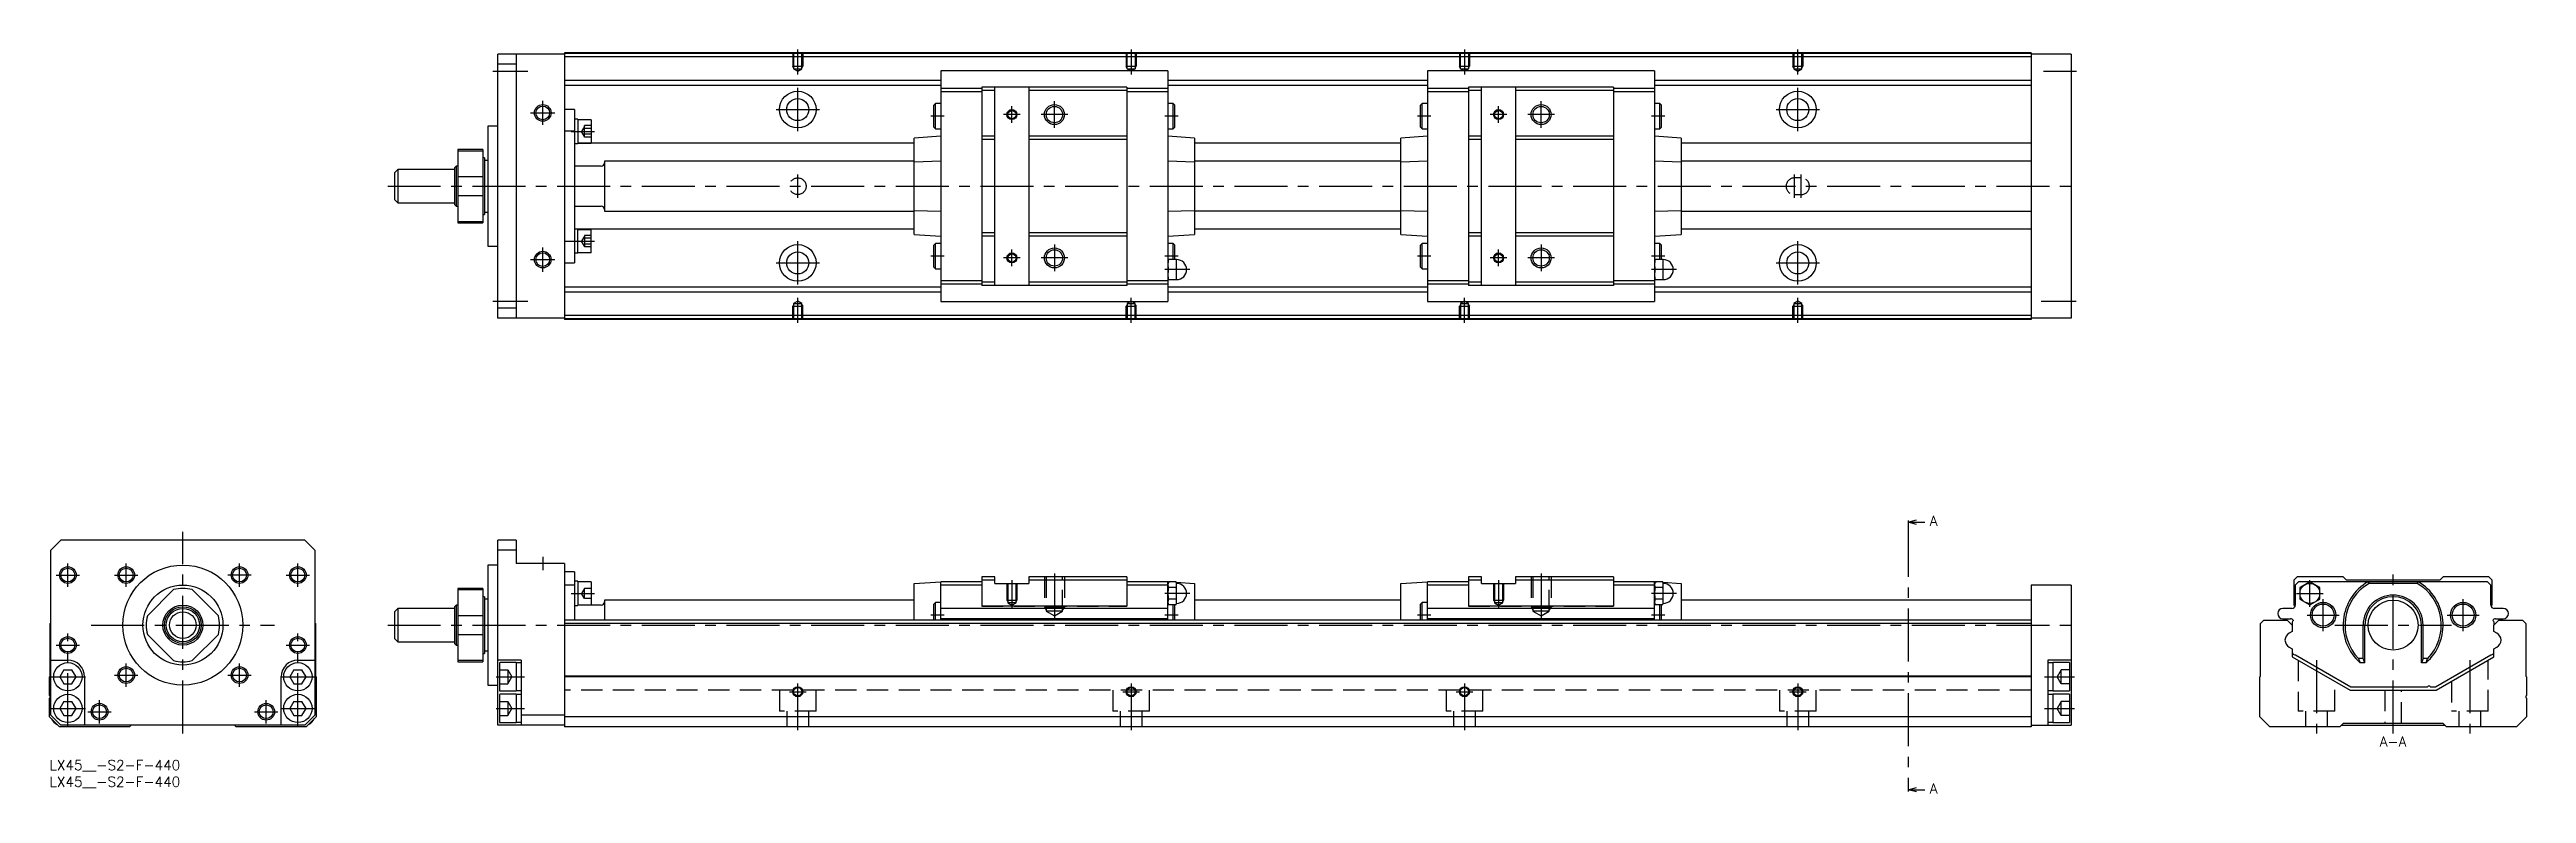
# Model space of a CAD drawing. Extents: x 0 to 743, y -10 to 213.
import ezdxf

# ---------------------------------------------------------------- set-up
doc = ezdxf.new("R2010")
doc.units = 0
doc.header["$LTSCALE"] = 0.5
doc.linetypes.add('CENTER', pattern=[50.8, 31.75, -6.35, 6.35, -6.35])
doc.linetypes.add('DASHED', pattern=[19.05, 12.7, -6.35])
for name, color, linetype in [('MSM_CENTER', 1, 'CENTER'), ('MSM_CONTINUOUS', 7, 'CONTINUOUS'), ('MSM_DASHED', 4, 'DASHED'), ('MSM_NARROW', 5, 'CONTINUOUS'), ('MSM_PART_NUMBER', 7, 'CONTINUOUS')]:
    doc.layers.add(name, color=color, linetype=linetype)
doc.styles.get("Standard").update_dxf_attribs({"font": 'txt.shx', "height": 3, "bigfont": 'bigfont.shx'})

# ---------------------------------------------------------------- blocks, each defined once
blk = doc.blocks.new('*U2')
at = {"layer": 'MSM_PART_NUMBER'}
blk.add_text('LX45__-S2-F-440', height=3, dxfattribs=at).set_placement((0, -3))
blk = doc.blocks.new('*U3')
at = {"layer": 'MSM_PART_NUMBER'}
blk.add_text('LX45__-S2-F-440', height=3, dxfattribs=at).set_placement((0, -8))

msp = doc.modelspace()

# ---------------------------------------------------------------- linework, layer by layer
at = {"layer": 'MSM_CENTER'}
for p, q in [((224.46, 205.61), (224.46, 213.12)), ((324.46, 213.12), (324.46, 205.61)), ((424.46, 213.12), (424.46, 205.61)), ((524.46, 205.61), (524.46, 213.12)), ((132.96, 206.62), (143.46, 206.62)), ((224.46, 188.62), (224.46, 201.62)), ((524.46, 188.62), (524.46, 201.62)), ((598.13, 206.62), (608.08, 206.62)), ((144.33, 194.12), (151.58, 194.12)), ((147.96, 190.5), (147.96, 197.75)), ((217.96, 195.12), (230.95, 195.12)), ((291.21, 193.62), (286.21, 193.62)), ((288.71, 191.12), (288.71, 196.12)), ((305.46, 193.62), (297.46, 193.62)), ((301.46, 189.62), (301.46, 197.62)), ((437.21, 193.62), (432.21, 193.62)), ((434.71, 191.12), (434.71, 196.12)), ((451.46, 193.62), (443.46, 193.62)), ((447.46, 189.62), (447.46, 197.62)), ((517.96, 195.12), (530.96, 195.12)), ((156.46, 188.58), (163.46, 188.58)), ((268.36, 193.12), (264.37, 193.12)), ((338.57, 193.12), (334.55, 193.12)), ((414.36, 193.12), (410.37, 193.12)), ((484.57, 193.12), (480.55, 193.12)), ((101.46, 172.12), (608.46, 172.12)), ((224.46, 168.62), (224.46, 175.62)), ((523.46, 168.62), (523.46, 175.62)), ((525.46, 168.62), (525.46, 175.62)), ((144.33, 150.12), (151.58, 150.12)), ((147.96, 146.5), (147.96, 153.75)), ((156.46, 155.67), (163.46, 155.67)), ((217.96, 149.12), (230.96, 149.12)), ((224.46, 142.62), (224.46, 155.62)), ((268.36, 151.12), (264.37, 151.12)), ((291.21, 150.62), (286.21, 150.62)), ((288.71, 148.12), (288.71, 153.12)), ((305.46, 150.62), (297.46, 150.62)), ((301.46, 154.62), (301.46, 146.62)), ((338.57, 151.12), (334.55, 151.12)), ((414.36, 151.12), (410.37, 151.12)), ((437.21, 150.62), (432.21, 150.62)), ((434.71, 148.12), (434.71, 153.12)), ((451.46, 150.62), (443.46, 150.62)), ((447.46, 154.62), (447.46, 146.62)), ((484.57, 151.12), (480.55, 151.12)), ((517.96, 149.12), (530.96, 149.12)), ((524.46, 142.62), (524.46, 155.62)), ((342.05, 147.12), (334.57, 147.12)), ((488.05, 147.12), (480.57, 147.12)), ((132.96, 137.62), (143.46, 137.62)), ((224.46, 131.12), (224.46, 138.63)), ((324.46, 131.12), (324.46, 138.63)), ((424.46, 131.12), (424.46, 138.63)), ((524.46, 131.12), (524.46, 138.63)), ((597.46, 137.62), (607.96, 137.62)), ((40, 8), (40, 68.5)), ((557.62, 70.87), (557.62, -8.37)), ((147.96, 61), (147.96, 57)), ((2, 55.5), (9, 55.5)), ((5.5, 52), (5.5, 59)), ((19.5, 55.5), (26.5, 55.5)), ((23, 52), (23, 59)), ((60.5, 55.5), (53.5, 55.5)), ((57, 52), (57, 59)), ((71, 55.5), (78, 55.5)), ((74.5, 52), (74.5, 59)), ((288.71, 54), (288.71, 45.5)), ((301.46, 56), (301.46, 42.3)), ((434.71, 54), (434.71, 45.5)), ((447.46, 56), (447.46, 42.3)), ((678.06, 46), (678.06, 54)), ((703.06, 8), (703.06, 56)), ((156.46, 50), (163.46, 50)), ((342.05, 50), (334.57, 50)), ((488.05, 50), (480.57, 50)), ((674.06, 50), (682.06, 50)), ((682.06, 38.7), (682.06, 48.3)), ((724.06, 38.7), (724.06, 48.3)), ((5.5, 10.25), (5.5, 38)), ((12.5, 40.5), (67.5, 40.5)), ((74.5, 10.25), (74.5, 38)), ((101.46, 40.5), (608.46, 40.5)), ((268.36, 43.5), (264.37, 43.5)), ((338.6, 43.5), (334.57, 43.5)), ((414.36, 43.5), (410.37, 43.5)), ((484.6, 43.5), (480.57, 43.5)), ((677.26, 43.5), (686.86, 43.5)), ((685.56, 40.5), (720.56, 40.5)), ((719.26, 43.5), (728.86, 43.5)), ((2, 34.5), (9, 34.5)), ((71, 34.5), (78, 34.5)), ((680.06, 29.97), (680.06, 8)), ((726.06, 29.97), (726.06, 8)), ((0.25, 25), (10.75, 25)), ((19.5, 25.5), (26.5, 25.5)), ((23, 22), (23, 29)), ((53.5, 25.5), (60.5, 25.5)), ((57, 22), (57, 29)), ((69.25, 25), (79.75, 25)), ((133.96, 25), (142.46, 25)), ((224.46, 9), (224.46, 23)), ((324.46, 23), (324.46, 9)), ((424.46, 23), (424.46, 9)), ((524.46, 23), (524.46, 9)), ((598.46, 25), (607.46, 25)), ((0.25, 15.5), (10.75, 15.5)), ((15, 11), (15, 18)), ((65, 11), (65, 18)), ((69.25, 15.5), (79.75, 15.5)), ((133.96, 15.5), (142.46, 15.5)), ((221.96, 20.5), (226.96, 20.5)), ((321.96, 20.5), (326.96, 20.5)), ((421.96, 20.5), (426.96, 20.5)), ((521.96, 20.5), (526.96, 20.5)), ((598.46, 15.5), (607.46, 15.5)), ((11.5, 14.5), (18.5, 14.5)), ((61.5, 14.5), (68.5, 14.5))]:
    msp.add_line(p, q, dxfattribs=at)
at = {"layer": 'MSM_CONTINUOUS'}
for p, q in [((154.46, 211.72), (134.46, 211.72)), ((134.46, 132.52), (134.46, 211.72)), ((139.96, 208.72), (134.46, 208.72)), ((139.96, 211.72), (139.96, 132.52)), ((594.46, 212.12), (154.46, 212.12)), ((154.46, 212.12), (154.46, 132.12)), ((594.46, 211.92), (154.46, 211.92)), ((594.46, 210.92), (154.46, 210.92)), ((594.46, 212.12), (594.46, 132.12)), ((606.46, 211.72), (594.46, 211.72)), ((606.46, 211.72), (606.46, 132.52)), ((267.41, 203.87), (154.46, 203.87)), ((267.41, 202.37), (154.46, 202.37)), ((335.51, 206.72), (267.41, 206.72)), ((267.41, 206.72), (267.41, 137.52)), ((279.71, 201.47), (267.41, 201.47)), ((323.21, 201.87), (279.71, 201.87)), ((279.71, 201.87), (279.71, 142.37)), ((283.61, 200.87), (279.71, 200.87)), ((283.61, 142.37), (283.61, 201.87)), ((293.81, 201.87), (293.81, 142.37)), ((323.21, 200.87), (293.81, 200.87)), ((323.21, 201.87), (323.21, 142.37)), ((335.51, 201.47), (323.21, 201.47)), ((335.51, 206.72), (335.51, 137.52)), ((413.41, 203.87), (335.51, 203.87)), ((413.41, 202.37), (335.51, 202.37)), ((481.51, 206.72), (413.41, 206.72)), ((413.41, 206.72), (413.41, 137.52)), ((425.71, 201.47), (413.41, 201.47)), ((469.21, 201.87), (425.71, 201.87)), ((425.71, 201.87), (425.71, 142.37)), ((429.61, 200.87), (425.71, 200.87)), ((429.61, 142.37), (429.61, 201.87)), ((439.81, 201.87), (439.81, 142.37)), ((469.21, 200.87), (439.81, 200.87)), ((469.21, 201.87), (469.21, 142.37)), ((481.51, 201.47), (469.21, 201.47)), ((481.51, 206.72), (481.51, 137.52)), ((594.46, 203.87), (481.51, 203.87)), ((594.46, 202.37), (481.51, 202.37)), ((157.46, 195.12), (154.46, 195.12)), ((157.46, 195.12), (157.46, 149.12)), ((265.81, 196.92), (265.31, 196.42)), ((265.31, 189.82), (265.31, 196.42)), ((267.41, 196.92), (265.81, 196.92)), ((265.81, 189.32), (265.81, 196.92)), ((279.71, 200.47), (267.41, 200.47)), ((335.51, 200.47), (323.21, 200.47)), ((337.11, 196.92), (335.51, 196.92)), ((337.11, 189.32), (337.11, 196.92)), ((337.61, 196.42), (337.11, 196.92)), ((337.61, 189.82), (337.61, 196.42)), ((411.81, 196.92), (411.31, 196.42)), ((411.31, 189.82), (411.31, 196.42)), ((413.41, 196.92), (411.81, 196.92)), ((411.81, 189.32), (411.81, 196.92)), ((425.71, 200.47), (413.41, 200.47)), ((481.51, 200.47), (469.21, 200.47)), ((483.11, 196.92), (481.51, 196.92)), ((483.11, 189.32), (483.11, 196.92)), ((483.61, 196.42), (483.11, 196.92)), ((483.61, 189.82), (483.61, 196.42)), ((131.46, 190.12), (131.46, 154.12)), ((134.46, 190.12), (131.46, 190.12)), ((157.46, 188.65), (154.46, 188.65)), ((158.46, 192.23), (157.46, 192.23)), ((158.46, 192.23), (158.46, 184.93)), ((162.46, 192.08), (158.46, 192.08)), ((162.46, 192.08), (162.46, 185.08)), ((267.41, 187.12), (259.41, 186.57)), ((259.41, 157.68), (259.41, 186.57)), ((265.31, 189.82), (265.81, 189.32)), ((265.81, 189.32), (267.41, 189.32)), ((283.61, 187.12), (279.71, 187.12)), ((283.61, 186.12), (279.71, 186.12)), ((323.21, 187.12), (293.81, 187.12)), ((323.21, 186.12), (293.81, 186.12)), ((335.51, 189.32), (337.11, 189.32)), ((343.51, 186.57), (335.51, 187.12)), ((337.11, 189.32), (337.61, 189.82)), ((343.51, 186.57), (343.51, 157.68)), ((413.41, 187.12), (405.41, 186.57)), ((405.41, 157.68), (405.41, 186.57)), ((411.31, 189.82), (411.81, 189.32)), ((411.81, 189.32), (413.41, 189.32)), ((429.61, 187.12), (425.71, 187.12)), ((429.61, 186.12), (425.71, 186.12)), ((469.21, 187.12), (439.81, 187.12)), ((469.21, 186.12), (439.81, 186.12)), ((481.51, 189.32), (483.11, 189.32)), ((489.51, 186.57), (481.51, 187.12)), ((483.11, 189.32), (483.61, 189.82)), ((489.51, 186.57), (489.51, 157.68)), ((129.96, 183.12), (122.46, 183.12)), ((122.46, 183.12), (122.46, 161.12)), ((122.46, 182.76), (129.96, 182.76)), ((129.96, 183.12), (129.96, 161.12)), ((130.46, 180.62), (129.96, 180.62)), ((130.46, 180.62), (130.46, 163.62)), ((131.46, 179.87), (130.46, 179.87)), ((157.46, 184.93), (158.46, 184.93)), ((158.46, 185.08), (162.46, 185.08)), ((259.41, 185.05), (158.46, 185.05)), ((166.46, 179.62), (166.46, 164.62)), ((259.41, 179.62), (166.46, 179.62)), ((267.41, 179.61), (259.41, 179.36)), ((343.51, 179.36), (335.51, 179.61)), ((405.41, 185.05), (343.51, 185.05)), ((405.41, 179.62), (343.51, 179.62)), ((413.41, 179.61), (405.41, 179.36)), ((489.51, 179.36), (481.51, 179.61)), ((594.46, 185.05), (489.51, 185.05)), ((594.46, 179.62), (489.51, 179.62)), ((104.46, 177.12), (103.46, 176.12)), ((103.46, 176.12), (103.46, 168.12)), ((121.46, 177.12), (104.46, 177.12)), ((104.46, 177.12), (104.46, 167.12)), ((121.96, 178.12), (121.46, 177.62)), ((121.46, 177.62), (121.46, 166.62)), ((122.46, 178.12), (121.96, 178.12)), ((121.96, 178.12), (121.96, 166.12)), ((129.96, 174.92), (122.46, 174.92)), ((165.46, 178.12), (157.46, 178.12)), ((103.46, 168.12), (104.46, 167.12)), ((104.46, 167.12), (121.46, 167.12)), ((121.46, 166.62), (121.96, 166.12)), ((121.96, 166.12), (122.46, 166.12)), ((122.46, 169.33), (129.96, 169.33)), ((129.96, 163.62), (130.46, 163.62)), ((130.46, 164.37), (131.46, 164.37)), ((157.46, 166.12), (165.46, 166.12)), ((166.46, 164.62), (259.41, 164.62)), ((259.41, 164.89), (267.41, 164.64)), ((335.51, 164.64), (343.51, 164.89)), ((405.41, 164.62), (343.51, 164.62)), ((405.41, 164.89), (413.41, 164.64)), ((481.51, 164.64), (489.51, 164.89)), ((489.51, 164.62), (594.46, 164.62)), ((129.96, 161.49), (122.46, 161.49)), ((122.46, 161.12), (129.96, 161.12)), ((157.46, 159.32), (158.46, 159.32)), ((158.46, 152.02), (158.46, 159.32)), ((259.41, 159.2), (158.46, 159.2)), ((158.46, 159.17), (162.46, 159.17)), ((162.46, 152.17), (162.46, 159.17)), ((259.41, 157.68), (267.41, 157.12)), ((283.61, 158.12), (279.71, 158.12)), ((283.61, 157.12), (279.71, 157.12)), ((323.21, 158.12), (293.81, 158.12)), ((323.21, 157.12), (293.81, 157.12)), ((335.51, 157.12), (343.51, 157.68)), ((405.41, 159.2), (343.51, 159.2)), ((405.41, 157.68), (413.41, 157.12)), ((429.61, 158.12), (425.71, 158.12)), ((429.61, 157.12), (425.71, 157.12)), ((469.21, 158.12), (439.81, 158.12)), ((469.21, 157.12), (439.81, 157.12)), ((481.51, 157.12), (489.51, 157.68)), ((594.46, 159.2), (489.51, 159.2)), ((131.46, 154.12), (134.46, 154.12)), ((157.46, 155.6), (154.46, 155.6)), ((154.46, 149.12), (157.46, 149.12)), ((158.46, 152.02), (157.46, 152.02)), ((162.46, 152.17), (158.46, 152.17)), ((265.81, 154.92), (265.31, 154.42)), ((265.31, 147.82), (265.31, 154.42)), ((267.41, 154.92), (265.81, 154.92)), ((265.81, 147.32), (265.81, 154.92)), ((337.11, 154.92), (335.51, 154.92)), ((338.11, 150.12), (335.51, 150.12)), ((337.61, 154.42), (337.11, 154.92)), ((337.11, 150.12), (337.11, 154.92)), ((337.61, 150.12), (337.61, 154.42)), ((338.11, 144.12), (338.11, 150.12)), ((411.81, 154.92), (411.31, 154.42)), ((411.31, 147.82), (411.31, 154.42)), ((413.41, 154.92), (411.81, 154.92)), ((411.81, 147.32), (411.81, 154.92)), ((483.11, 154.92), (481.51, 154.92)), ((484.11, 150.12), (481.51, 150.12)), ((483.61, 154.42), (483.11, 154.92)), ((483.11, 150.12), (483.11, 154.92)), ((483.61, 150.12), (483.61, 154.42)), ((484.11, 144.12), (484.11, 150.12)), ((267.41, 141.87), (154.46, 141.87)), ((265.31, 147.82), (265.81, 147.32)), ((265.81, 147.32), (267.41, 147.32)), ((279.71, 143.77), (267.41, 143.77)), ((279.71, 142.77), (267.41, 142.77)), ((283.61, 143.37), (279.71, 143.37)), ((323.21, 142.37), (279.71, 142.37)), ((323.21, 143.37), (293.81, 143.37)), ((335.51, 143.77), (323.21, 143.77)), ((335.51, 142.77), (323.21, 142.77)), ((335.51, 144.12), (338.11, 144.12)), ((413.41, 141.87), (335.51, 141.87)), ((337.99, 147.12), (335.63, 147.12)), ((411.31, 147.82), (411.81, 147.32)), ((411.81, 147.32), (413.41, 147.32)), ((425.71, 143.77), (413.41, 143.77)), ((425.71, 142.77), (413.41, 142.77)), ((429.61, 143.37), (425.71, 143.37)), ((469.21, 142.37), (425.71, 142.37)), ((469.21, 143.37), (439.81, 143.37)), ((481.51, 143.77), (469.21, 143.77)), ((481.51, 142.77), (469.21, 142.77)), ((481.51, 144.12), (484.11, 144.12)), ((594.46, 141.87), (481.51, 141.87)), ((483.99, 147.12), (481.63, 147.12)), ((139.96, 135.52), (134.46, 135.52)), ((267.41, 140.37), (154.46, 140.37)), ((267.41, 137.52), (335.51, 137.52)), ((413.41, 140.37), (335.51, 140.37)), ((413.41, 137.52), (481.51, 137.52)), ((594.46, 140.37), (481.51, 140.37)), ((154.46, 132.52), (134.46, 132.52)), ((594.46, 133.32), (154.46, 133.32)), ((594.46, 132.32), (154.46, 132.32)), ((594.46, 132.12), (154.46, 132.12)), ((606.46, 132.52), (594.46, 132.52)), ((557.62, 71.37), (560.12, 72.04)), ((557.62, 71.87), (557.62, 70.87)), ((557.62, 71.37), (562.62, 71.37)), ((560.12, 70.7), (557.62, 71.37)), ((3.4, 66), (0.4, 63)), ((0.4, 13.5), (0.4, 63)), ((76.6, 66), (3.4, 66)), ((79.6, 63), (76.6, 66)), ((79.6, 63), (79.6, 13.5)), ((139.96, 66), (134.46, 66)), ((134.46, 10.5), (134.46, 66)), ((139.96, 63), (134.46, 63)), ((139.96, 66), (139.96, 59)), ((134.46, 58.5), (131.46, 58.5)), ((131.46, 58.5), (131.46, 22.5)), ((154.46, 59), (139.96, 59)), ((154.46, 59), (154.46, 10)), ((157.46, 56.5), (154.46, 56.5)), ((157.46, 52.5), (154.46, 52.5)), ((157.46, 56.5), (157.46, 42)), ((158.46, 53.65), (157.46, 53.65)), ((158.46, 53.65), (158.46, 46.35)), ((162.46, 53.5), (158.46, 53.5)), ((162.46, 53.5), (162.46, 46.5)), ((259.41, 53), (267.41, 53.5)), ((259.41, 42), (259.41, 53)), ((279.71, 53.5), (267.41, 53.5)), ((267.41, 42), (267.41, 53.5)), ((279.71, 52.5), (267.41, 52.5)), ((279.71, 55), (279.71, 46.15)), ((283.61, 55), (279.71, 55)), ((283.61, 54), (279.71, 54)), ((283.61, 53), (283.61, 55)), ((283.61, 53), (293.81, 53)), ((293.81, 55), (293.81, 53)), ((323.21, 55), (293.81, 55)), ((323.21, 54), (293.81, 54)), ((323.21, 55), (323.21, 46.15)), ((335.51, 53.5), (323.21, 53.5)), ((335.51, 52.5), (323.21, 52.5)), ((335.51, 53.5), (336.08, 53.46)), ((335.51, 42), (335.51, 53.5)), ((335.63, 53.46), (335.51, 53)), ((335.52, 52.41), (335.51, 52.6)), ((337.99, 53.46), (335.63, 53.46)), ((338.11, 53), (337.99, 53.46)), ((338.02, 53.34), (343.51, 53)), ((338.11, 47), (338.11, 53)), ((343.51, 53), (343.51, 42)), ((405.41, 53), (413.41, 53.5)), ((405.41, 42), (405.41, 53)), ((425.71, 53.5), (413.41, 53.5)), ((413.41, 42), (413.41, 53.5)), ((425.71, 52.5), (413.41, 52.5)), ((425.71, 55), (425.71, 46.15)), ((429.61, 55), (425.71, 55)), ((429.61, 54), (425.71, 54)), ((429.61, 53), (429.61, 55)), ((429.61, 53), (439.81, 53)), ((439.81, 55), (439.81, 53)), ((469.21, 55), (439.81, 55)), ((469.21, 54), (439.81, 54)), ((469.21, 55), (469.21, 46.15)), ((481.51, 53.5), (469.21, 53.5)), ((481.51, 52.5), (469.21, 52.5)), ((481.51, 53.5), (482.08, 53.46)), ((481.51, 42), (481.51, 53.5)), ((481.63, 53.46), (481.51, 53)), ((481.52, 52.41), (481.51, 52.6)), ((483.99, 53.46), (481.63, 53.46)), ((484.11, 53), (483.99, 53.46)), ((484.02, 53.34), (489.51, 53)), ((484.11, 47), (484.11, 53)), ((489.51, 53), (489.51, 42)), ((606.46, 52.5), (594.46, 52.5)), ((594.46, 52.5), (594.46, 10)), ((606.46, 52.5), (606.46, 10.5)), ((674.31, 55), (673.31, 54)), ((673.31, 54), (673.31, 46.62)), ((674.71, 53.5), (673.71, 52.5)), ((673.71, 52.5), (673.71, 46.5)), ((688.06, 55), (674.31, 55)), ((731.41, 53.5), (674.71, 53.5)), ((678.06, 53.46), (675.06, 51.73)), ((681.06, 51.73), (678.06, 53.46)), ((689.06, 54), (688.06, 55)), ((717.06, 54), (689.06, 54)), ((695.57, 53.5), (695.83, 53)), ((710.29, 53), (695.83, 53)), ((710.29, 53), (710.54, 53.5)), ((718.06, 55), (717.06, 54)), ((731.81, 55), (718.06, 55)), ((732.41, 52.5), (731.41, 53.5)), ((732.81, 54), (731.81, 55)), ((732.41, 46.5), (732.41, 52.5)), ((732.81, 46.62), (732.81, 54)), ((37.2, 51.14), (29.36, 43.3)), ((50.64, 43.3), (42.8, 51.14)), ((104.46, 45.5), (103.46, 44.5)), ((121.46, 45.5), (104.46, 45.5)), ((104.46, 45.5), (104.46, 35.5)), ((121.96, 46.5), (121.46, 46)), ((121.46, 46), (121.46, 35)), ((122.46, 46.5), (121.96, 46.5)), ((121.96, 46.5), (121.96, 34.5)), ((129.96, 51.5), (122.46, 51.5)), ((122.46, 51.5), (122.46, 29.5)), ((122.46, 51.14), (129.96, 51.14)), ((129.96, 51.5), (129.96, 29.5)), ((130.46, 49), (129.96, 49)), ((130.46, 49), (130.46, 32)), ((131.46, 48.25), (130.46, 48.25)), ((157.46, 46.35), (158.46, 46.35)), ((165.46, 46.5), (158.46, 46.5)), ((166.46, 48), (166.46, 42)), ((259.41, 48), (166.46, 48)), ((265.81, 47.3), (265.31, 46.8)), ((265.31, 42), (265.31, 46.8)), ((265.81, 42), (265.81, 47.3)), ((267.41, 47.3), (265.81, 47.3)), ((335.51, 45.5), (267.41, 45.5)), ((323.21, 46.15), (279.71, 46.15)), ((335.51, 47), (335.63, 46.54)), ((337.99, 51.73), (335.63, 51.73)), ((337.99, 48.27), (335.63, 48.27)), ((337.99, 46.54), (335.63, 46.54)), ((337.11, 42), (337.11, 46.54)), ((337.61, 42), (337.61, 46.54)), ((337.99, 46.54), (338.11, 47)), ((405.41, 48), (343.51, 48)), ((411.81, 47.3), (411.31, 46.8)), ((411.31, 42), (411.31, 46.8)), ((411.81, 42), (411.81, 47.3)), ((413.41, 47.3), (411.81, 47.3)), ((481.51, 45.5), (413.41, 45.5)), ((469.21, 46.15), (425.71, 46.15)), ((481.51, 47), (481.63, 46.54)), ((483.99, 51.73), (481.63, 51.73)), ((483.99, 48.27), (481.63, 48.27)), ((483.99, 46.54), (481.63, 46.54)), ((483.11, 42), (483.11, 46.54)), ((483.61, 42), (483.61, 46.54)), ((483.99, 46.54), (484.11, 47)), ((594.46, 48), (489.51, 48)), ((672.71, 45.5), (670.01, 45.5)), ((675.06, 51.73), (675.06, 48.27)), ((675.06, 48.27), (678.06, 46.54)), ((678.06, 46.54), (681.06, 48.27)), ((681.06, 48.27), (681.06, 51.73)), ((736.11, 45.5), (733.41, 45.5)), ((0.2, 41), (0.4, 41.2)), ((0.2, 25.2), (0.2, 41)), ((29.36, 37.7), (37.2, 29.86)), ((42.8, 29.86), (50.64, 37.7)), ((79.6, 41.2), (79.8, 41)), ((79.8, 41), (79.8, 25.2)), ((103.46, 44.5), (103.46, 36.5)), ((129.96, 43.3), (122.46, 43.3)), ((122.46, 37.7), (129.96, 37.7)), ((594.46, 42), (154.46, 42)), ((594.46, 41), (154.46, 41)), ((335.51, 42.4), (267.41, 42.4)), ((481.51, 42.4), (413.41, 42.4)), ((663.26, 41), (664.26, 42)), ((663.26, 25.2), (663.26, 41)), ((664.26, 42), (671.31, 42)), ((670.01, 42.4), (672.31, 42.4)), ((671.31, 42), (672.81, 40.5)), ((672.81, 38.61), (671.91, 38.1)), ((672.76, 41.2), (672.76, 40.55)), ((672.81, 40.5), (672.81, 38.61)), ((694.06, 30.44), (694.06, 40.5)), ((694.56, 29.22), (694.56, 40.5)), ((711.56, 29.22), (711.56, 40.5)), ((712.06, 30.44), (712.06, 40.5)), ((733.31, 40.5), (734.81, 42)), ((733.31, 38.61), (733.31, 40.5)), ((734.2, 38.1), (733.31, 38.61)), ((733.36, 40.55), (733.36, 41.2)), ((733.81, 42.4), (736.11, 42.4)), ((734.81, 42), (741.86, 42)), ((741.86, 42), (742.86, 41)), ((742.86, 41), (742.86, 25.2)), ((0.4, 30), (5.5, 30)), ((74.5, 30), (79.6, 30)), ((103.46, 36.5), (104.46, 35.5)), ((104.46, 35.5), (121.46, 35.5)), ((121.46, 35), (121.96, 34.5)), ((121.96, 34.5), (122.46, 34.5)), ((129.96, 29.86), (122.46, 29.86)), ((129.96, 32), (130.46, 32)), ((130.46, 32.75), (131.46, 32.75)), ((141.46, 30), (134.46, 30)), ((141.46, 30), (141.46, 10.5)), ((606.46, 30), (599.46, 30)), ((599.46, 30), (599.46, 10.5)), ((671.91, 33.9), (672.81, 33.39)), ((672.81, 33.39), (672.81, 31)), ((672.81, 31), (690.13, 21)), ((673.56, 31.61), (673.76, 31.61)), ((673.76, 31.61), (690.4, 22)), ((694.06, 30.44), (692.7, 30.44)), ((694.56, 29.22), (694.06, 30.44)), ((712.06, 30.44), (711.56, 29.22)), ((713.42, 30.44), (712.06, 30.44)), ((715.72, 22), (732.36, 31.61)), ((715.99, 21), (733.31, 31)), ((732.36, 31.61), (732.56, 31.61)), ((733.31, 33.39), (734.2, 33.9)), ((733.31, 31), (733.31, 33.39)), ((0, 25), (0.2, 25.2)), ((0, 19.4), (0, 25)), ((4.27, 27.12), (3.05, 25)), ((3.05, 25), (4.27, 22.88)), ((4.27, 27.12), (6.73, 27.12)), ((4.27, 22.88), (6.73, 22.88)), ((7.95, 25), (6.73, 27.12)), ((6.73, 22.88), (7.95, 25)), ((10.5, 25), (10.5, 10.5)), ((69.5, 10.5), (69.5, 25)), ((73.27, 27.12), (72.05, 25)), ((72.05, 25), (73.27, 22.88)), ((73.27, 27.12), (75.73, 27.12)), ((73.27, 22.88), (75.73, 22.88)), ((76.95, 25), (75.73, 27.12)), ((75.73, 22.88), (76.95, 25)), ((79.8, 25.2), (80, 25)), ((80, 25), (80, 13)), ((122.46, 29.5), (129.96, 29.5)), ((131.46, 22.5), (134.46, 22.5)), ((134.96, 29), (134.96, 21)), ((139.96, 29.25), (135.21, 29.25)), ((139.96, 29.25), (139.96, 20.75)), ((141.46, 29.15), (139.96, 29.15)), ((594.46, 25.2), (154.46, 25.2)), ((594.46, 25), (154.46, 25)), ((600.96, 29.15), (599.46, 29.15)), ((605.96, 29.25), (600.96, 29.25)), ((600.96, 29.25), (600.96, 20.75)), ((605.96, 29.25), (605.96, 20.75)), ((663.06, 25), (663.26, 25.2)), ((663.06, 13), (663.06, 25)), ((694.56, 29.22), (693.17, 29.22)), ((712.94, 29.22), (711.56, 29.22)), ((742.86, 25.2), (743.06, 25)), ((743.06, 25), (743.06, 19.4)), ((0, 13), (0, 18.6)), ((4.27, 17.62), (3.05, 15.5)), ((3.05, 15.5), (4.27, 13.38)), ((4.27, 17.62), (6.73, 17.62)), ((7.95, 15.5), (6.73, 17.62)), ((6.73, 13.38), (7.95, 15.5)), ((73.27, 17.62), (72.05, 15.5)), ((72.05, 15.5), (73.27, 13.38)), ((73.27, 17.62), (75.73, 17.62)), ((76.95, 15.5), (75.73, 17.62)), ((75.73, 13.38), (76.95, 15.5)), ((134.96, 19.5), (134.96, 11.5)), ((135.21, 20.75), (139.96, 20.75)), ((139.96, 19.75), (135.21, 19.75)), ((139.96, 20.85), (141.46, 20.85)), ((139.96, 19.75), (139.96, 11.25)), ((141.46, 19.65), (139.96, 19.65)), ((599.46, 20.85), (600.96, 20.85)), ((600.96, 19.65), (599.46, 19.65)), ((600.96, 20.75), (605.96, 20.75)), ((605.96, 19.75), (600.96, 19.75)), ((600.96, 19.75), (600.96, 11.25)), ((605.96, 19.75), (605.96, 11.25)), ((690.13, 21), (715.99, 21)), ((690.4, 22), (713.41, 22)), ((714.21, 22), (715.72, 22)), ((743.06, 18.6), (743.06, 13)), ((3, 10), (0, 13)), ((3.4, 10.5), (0.4, 13.5)), ((24, 10), (3, 10)), ((76.6, 10.5), (3.4, 10.5)), ((4.27, 13.38), (6.73, 13.38)), ((24.5, 10.5), (24, 10)), ((56, 10), (55.5, 10.5)), ((77, 10), (56, 10)), ((73.27, 13.38), (75.73, 13.38)), ((79.6, 13.5), (76.6, 10.5)), ((80, 13), (77, 10)), ((154.46, 10.5), (134.46, 10.5)), ((135.21, 11.25), (139.96, 11.25)), ((139.96, 11.35), (141.46, 11.35)), ((154.46, 13.5), (141.46, 13.5)), ((594.46, 13), (154.46, 13)), ((594.46, 10), (154.46, 10)), ((594.46, 10.5), (606.46, 10.5)), ((599.46, 11.35), (600.96, 11.35)), ((600.96, 11.25), (605.96, 11.25)), ((666.06, 10), (663.06, 13)), ((687.06, 10), (666.06, 10)), ((688.06, 11), (687.06, 10)), ((687.56, 10.5), (718.56, 10.5)), ((718.06, 11), (688.06, 11)), ((719.06, 10), (718.06, 11)), ((740.06, 10), (719.06, 10)), ((743.06, 13), (740.06, 10)), ((557.62, -8.87), (560.12, -8.2)), ((557.62, -8.37), (557.62, -9.37)), ((557.62, -8.87), (562.62, -8.87)), ((560.12, -9.54), (557.62, -8.87))]:
    msp.add_line(p, q, dxfattribs=at)
for centre, radius in [((147.96, 194.12), 2.07), ((224.46, 195.12), 5.5), ((224.46, 195.12), 3.3), ((288.71, 193.62), 1.23), ((301.46, 193.62), 2.46), ((434.71, 193.62), 1.23), ((447.46, 193.62), 2.46), ((524.46, 195.12), 5.5), ((524.46, 195.12), 3.3), ((147.96, 150.12), 2.07), ((224.46, 149.12), 5.5), ((224.46, 149.12), 3.3), ((288.71, 150.62), 1.23), ((301.46, 150.62), 2.46), ((434.71, 150.62), 1.23), ((447.46, 150.62), 2.46), ((524.46, 149.12), 5.5), ((524.46, 149.12), 3.3), ((5.5, 55.5), 2.07), ((23, 55.5), 2.07), ((40, 40.5), 18), ((40, 40.5), 12), ((57, 55.5), 2.07), ((74.5, 55.5), 2.07), ((678.06, 50), 3), ((40, 40.5), 6), ((40, 40.5), 5.5), ((40, 40.5), 5), ((682.06, 43.5), 3.8), ((682.06, 43.5), 3.3), ((703.06, 40.5), 7.5), ((724.06, 43.5), 3.8), ((724.06, 43.5), 3.3), ((40, 40.5), 4), ((5.5, 34.5), 2.07), ((74.5, 34.5), 2.07), ((5.5, 25), 4.25), ((23, 25.5), 2.07), ((57, 25.5), 2.07), ((74.5, 25), 4.25), ((5.5, 15.5), 4.25), ((15, 14.5), 2.07), ((65, 14.5), 2.07), ((74.5, 15.5), 4.25), ((224.46, 20.5), 1.23), ((324.46, 20.5), 1.23), ((424.46, 20.5), 1.23), ((524.46, 20.5), 1.23)]:
    msp.add_circle(centre, radius, dxfattribs=at)
for centre, radius, start, end in [((165.46, 179.12), 1, 270, 0), ((165.46, 165.12), 1, 0, 90), ((345.2, 148.58), 9.69, 170.8086, 179.713), ((345.21, 148.67), 9.7, 180.28862, 189.18978), ((328.41, 148.58), 9.7, 0.28862, 9.18978), ((328.42, 148.67), 9.69, 350.8086, 359.713), ((338.11, 147.12), 3, 270, 90), ((491.2, 148.58), 9.69, 170.8086, 179.713), ((491.21, 148.67), 9.7, 180.28862, 189.18978), ((474.41, 148.58), 9.7, 0.28862, 9.18978), ((474.42, 148.67), 9.69, 350.8086, 359.713), ((484.11, 147.12), 3, 270, 90), ((345.2, 145.58), 9.69, 170.8086, 179.713), ((345.21, 145.67), 9.7, 180.28862, 189.18978), ((328.41, 145.58), 9.7, 0.28862, 9.18978), ((328.42, 145.67), 9.69, 350.8086, 359.713), ((491.2, 145.58), 9.69, 170.8086, 179.713), ((491.21, 145.67), 9.7, 180.28862, 189.18978), ((474.41, 145.58), 9.7, 0.28862, 9.18978), ((474.42, 145.67), 9.69, 350.8086, 359.713), ((338.82, 52.57), 3.31, 164.22771, 179.4294), ((338.82, 52.63), 3.31, 180.57378, 195.76911), ((334.8, 52.56), 3.31, 0.57378, 15.76911), ((334.8, 52.63), 3.31, 344.22771, 359.4294), ((338.11, 50), 3, 270, 90), ((484.82, 52.57), 3.31, 164.22771, 179.4294), ((484.82, 52.63), 3.31, 180.57378, 195.76911), ((480.8, 52.56), 3.31, 0.57378, 15.76911), ((480.8, 52.63), 3.31, 344.22771, 359.4294), ((484.11, 50), 3, 270, 90), ((703.06, 40.5), 15, 119.92643, 228.76392), ((703.06, 40.5), 14.44, 120.05097, 224.15139), ((703.06, 40.5), 14.44, 315.84861, 59.94903), ((703.06, 40.5), 15, 311.23608, 60.07357), ((40, 40.5), 11, 75.27264, 104.72736), ((165.46, 47.5), 1, 270, 0), ((348.4, 49.95), 12.89, 172.03062, 179.75617), ((348.97, 50.1), 13.46, 180.40698, 187.80623), ((338.82, 47.37), 3.31, 164.22771, 179.4294), ((338.82, 47.44), 3.31, 180.57378, 195.76911), ((325.22, 49.94), 12.89, 0.24521, 7.968), ((324.65, 50.1), 13.46, 352.19377, 359.59302), ((334.8, 47.37), 3.31, 0.57378, 15.76911), ((334.8, 47.43), 3.31, 344.22771, 359.4294), ((494.4, 49.95), 12.89, 172.03062, 179.75617), ((494.97, 50.1), 13.46, 180.40698, 187.80623), ((484.82, 47.37), 3.31, 164.22771, 179.4294), ((484.82, 47.44), 3.31, 180.57378, 195.76911), ((471.22, 49.94), 12.89, 0.24521, 7.968), ((470.65, 50.1), 13.46, 352.19377, 359.59302), ((480.8, 47.37), 3.31, 0.57378, 15.76911), ((480.8, 47.43), 3.31, 344.22771, 359.4294), ((670.01, 43.95), 1.55, 90, 270), ((672.71, 46.5), 1, 270, 0), ((673.81, 46.62), 0.5, 180, 251.07258), ((703.06, 40.5), 9, 0, 180), ((703.06, 40.5), 8.5, 0, 180), ((733.41, 46.5), 1, 180, 270), ((732.31, 46.62), 0.5, 289.00551, 0), ((736.11, 43.95), 1.55, 270, 90), ((40, 40.5), 11, 165.27264, 194.72736), ((40, 40.5), 11, 345.27264, 14.72736), ((673.21, 35.85), 2.6, 120.00003, 176.58933), ((672.31, 41.4), 1, 30.09191, 90), ((673.56, 41.2), 0.8, 118.74892, 180), ((733.81, 41.4), 1, 90, 149.90809), ((732.56, 41.2), 0.8, 0, 61.25108), ((732.9, 35.85), 2.6, 3.41067, 59.99996), ((5.5, 25), 5, 0, 90), ((40, 40.5), 11, 255.27264, 284.72736), ((74.5, 25), 5, 90, 180), ((673.21, 36.15), 2.6, 183.41067, 239.99996), ((673.56, 32.41), 0.8, 200.37237, 270), ((706.68, 35.16), 14.76, 198.65668, 203.74193), ((699.34, 35.2), 14.86, 336.27386, 341.32752), ((732.56, 32.41), 0.8, 270, 339.63587), ((732.9, 36.15), 2.6, 300.00004, 356.58933), ((135.21, 29), 0.25, 90, 180), ((-0.3, 19), 0.5, 306.8699, 53.1301), ((135.21, 21), 0.25, 180, 270), ((135.21, 19.5), 0.25, 90, 180), ((713.81, 21.7), 0.5, 36.8699, 143.1301), ((743.36, 19), 0.5, 126.8699, 233.1301), ((3.4, 13.5), 3, 201.81505, 248.18495), ((76.6, 13.5), 3, 291.81368, 338.18632), ((135.21, 11.5), 0.25, 180, 270)]:
    msp.add_arc(centre, radius, start, end, dxfattribs=at)
at = {"layer": 'MSM_DASHED'}
for p, q in [((222.96, 212.12), (222.96, 208.12)), ((222.96, 208.12), (225.96, 208.12)), ((223.23, 207.66), (222.96, 208.12)), ((223.23, 212.12), (223.23, 207.32)), ((225.69, 207.32), (225.69, 212.12)), ((225.69, 207.66), (225.96, 208.12)), ((225.96, 212.12), (225.96, 208.12)), ((322.96, 212.12), (322.96, 208.12)), ((322.96, 208.12), (325.96, 208.12)), ((323.23, 207.66), (322.96, 208.12)), ((323.23, 207.32), (323.23, 212.12)), ((325.69, 212.12), (325.69, 207.32)), ((325.69, 207.66), (325.96, 208.12)), ((325.96, 212.12), (325.96, 208.12)), ((422.96, 212.12), (422.96, 208.12)), ((422.96, 208.12), (425.96, 208.12)), ((423.23, 207.66), (422.96, 208.12)), ((423.23, 207.32), (423.23, 212.12)), ((425.69, 212.12), (425.69, 207.32)), ((425.69, 207.66), (425.96, 208.12)), ((425.96, 212.12), (425.96, 208.12)), ((522.96, 212.12), (522.96, 208.12)), ((522.96, 208.12), (525.96, 208.12)), ((523.23, 207.66), (522.96, 208.12)), ((523.23, 212.12), (523.23, 207.32)), ((525.69, 207.32), (525.69, 212.12)), ((525.69, 207.66), (525.96, 208.12)), ((525.96, 212.12), (525.96, 208.12)), ((223.23, 207.32), (224.46, 206.61)), ((223.23, 207.32), (225.69, 207.32)), ((224.46, 206.61), (225.69, 207.32)), ((323.23, 207.32), (325.69, 207.32)), ((324.27, 206.72), (323.23, 207.32)), ((325.69, 207.32), (324.65, 206.72)), ((423.23, 207.32), (425.69, 207.32)), ((424.27, 206.72), (423.23, 207.32)), ((425.69, 207.32), (424.65, 206.72)), ((523.23, 207.32), (524.46, 206.61)), ((523.23, 207.32), (525.69, 207.32)), ((524.46, 206.61), (525.69, 207.32)), ((160.46, 190.08), (159.59, 188.58)), ((160.46, 187.08), (159.59, 188.58)), ((160.46, 186.85), (160.46, 190.31)), ((162.46, 190.31), (160.46, 190.31)), ((162.46, 189.45), (160.46, 189.45)), ((162.46, 187.71), (160.46, 187.71)), ((162.46, 186.85), (160.46, 186.85)), ((525.46, 174.62), (523.46, 174.62)), ((523.46, 169.62), (525.46, 169.62)), ((160.46, 157.17), (159.59, 155.67)), ((160.46, 157.4), (160.46, 153.94)), ((162.46, 157.4), (160.46, 157.4)), ((162.46, 156.54), (160.46, 156.54)), ((160.46, 154.17), (159.59, 155.67)), ((162.46, 154.8), (160.46, 154.8)), ((162.46, 153.94), (160.46, 153.94)), ((223.23, 136.59), (222.96, 136.12)), ((222.96, 136.12), (225.96, 136.12)), ((222.96, 132.12), (222.96, 136.12)), ((224.46, 137.63), (223.23, 136.92)), ((223.23, 136.92), (225.69, 136.92)), ((223.23, 136.92), (223.23, 132.12)), ((225.69, 136.92), (224.46, 137.63)), ((225.69, 132.12), (225.69, 136.92)), ((225.69, 136.59), (225.96, 136.12)), ((225.96, 132.12), (225.96, 136.12)), ((323.23, 136.59), (322.96, 136.12)), ((322.96, 136.12), (325.96, 136.12)), ((322.96, 132.12), (322.96, 136.12)), ((324.27, 137.52), (323.23, 136.92)), ((323.23, 136.92), (325.69, 136.92)), ((323.23, 136.92), (323.23, 132.12)), ((325.69, 136.92), (324.65, 137.52)), ((325.69, 132.12), (325.69, 136.92)), ((325.69, 136.59), (325.96, 136.12)), ((325.96, 132.12), (325.96, 136.12)), ((423.23, 136.59), (422.96, 136.12)), ((422.96, 136.12), (425.96, 136.12)), ((422.96, 132.12), (422.96, 136.12)), ((424.27, 137.52), (423.23, 136.92)), ((423.23, 136.92), (423.23, 132.12)), ((423.23, 136.92), (425.69, 136.92)), ((425.69, 136.92), (424.65, 137.52)), ((425.69, 132.12), (425.69, 136.92)), ((425.69, 136.59), (425.96, 136.12)), ((425.96, 132.12), (425.96, 136.12)), ((523.23, 136.59), (522.96, 136.12)), ((522.96, 132.12), (522.96, 136.12)), ((522.96, 136.12), (525.96, 136.12)), ((524.46, 137.63), (523.23, 136.92)), ((523.23, 136.92), (523.23, 132.12)), ((523.23, 136.92), (525.69, 136.92)), ((525.69, 136.92), (524.46, 137.63)), ((525.69, 132.12), (525.69, 136.92)), ((525.69, 136.59), (525.96, 136.12)), ((525.96, 132.12), (525.96, 136.12)), ((287.21, 53), (287.21, 48)), ((287.48, 53), (287.48, 47.21)), ((289.94, 47.21), (289.94, 53)), ((290.21, 53), (290.21, 48)), ((298.46, 55), (298.46, 46)), ((299, 55), (299, 44.72)), ((303.92, 44.72), (303.92, 55)), ((304.46, 55), (304.46, 46)), ((433.21, 53), (433.21, 48)), ((433.48, 53), (433.48, 47.21)), ((435.94, 47.21), (435.94, 53)), ((436.21, 53), (436.21, 48)), ((444.46, 55), (444.46, 46)), ((445, 55), (445, 44.72)), ((449.92, 44.72), (449.92, 55)), ((450.46, 55), (450.46, 46)), ((160.46, 51.5), (159.59, 50)), ((160.46, 48.5), (159.59, 50)), ((160.46, 48.5), (160.46, 51.5)), ((162.46, 51.5), (160.46, 51.5)), ((160.46, 50), (162.46, 50)), ((162.46, 48.5), (160.46, 48.5)), ((279.71, 46.15), (323.21, 46.15)), ((287.21, 48), (290.21, 48)), ((287.21, 48), (287.48, 47.53)), ((287.48, 47.21), (288.71, 46.5)), ((289.94, 47.21), (287.48, 47.21)), ((288.71, 46.5), (289.94, 47.21)), ((290.21, 48), (289.94, 47.53)), ((298.46, 46), (299, 45.06)), ((298.46, 46), (304.46, 46)), ((299, 44.72), (301.46, 43.3)), ((303.92, 44.72), (299, 44.72)), ((301.46, 43.3), (303.92, 44.72)), ((304.46, 46), (303.92, 45.06)), ((425.71, 46.15), (469.21, 46.15)), ((433.21, 48), (436.21, 48)), ((433.21, 48), (433.48, 47.53)), ((433.48, 47.21), (434.71, 46.5)), ((435.94, 47.21), (433.48, 47.21)), ((434.71, 46.5), (435.94, 47.21)), ((436.21, 48), (435.94, 47.53)), ((444.46, 46), (445, 45.06)), ((444.46, 46), (450.46, 46)), ((445, 44.72), (447.46, 43.3)), ((449.92, 44.72), (445, 44.72)), ((447.46, 43.3), (449.92, 44.72)), ((450.46, 46), (449.92, 45.06)), ((674.56, 29.99), (674.56, 14.7)), ((731.56, 14.7), (731.56, 29.99)), ((134.96, 27.12), (137.46, 27.12)), ((134.96, 25), (137.46, 25)), ((134.96, 22.88), (137.46, 22.88)), ((137.46, 27.12), (137.46, 22.88)), ((137.46, 27.12), (138.69, 25)), ((137.46, 22.88), (138.69, 25)), ((594.46, 25.2), (154.46, 25.2)), ((594.46, 25), (154.46, 25)), ((603.46, 27.12), (602.23, 25)), ((603.46, 22.88), (602.23, 25)), ((605.96, 27.12), (603.46, 27.12)), ((603.46, 22.88), (603.46, 27.12)), ((603.46, 25), (605.96, 25)), ((605.96, 22.88), (603.46, 22.88)), ((685.56, 14.7), (685.56, 23.64)), ((720.56, 23.64), (720.56, 14.7)), ((134.96, 17.62), (137.46, 17.62)), ((134.96, 15.5), (137.46, 15.5)), ((137.46, 17.62), (138.69, 15.5)), ((137.46, 17.62), (137.46, 13.38)), ((137.46, 13.38), (138.69, 15.5)), ((594.46, 21), (154.46, 21)), ((218.96, 21), (218.96, 14.7)), ((229.96, 14.7), (229.96, 21)), ((318.96, 21), (318.96, 14.7)), ((329.96, 14.7), (329.96, 21)), ((418.96, 21), (418.96, 14.7)), ((429.96, 14.7), (429.96, 21)), ((518.96, 21), (518.96, 14.7)), ((529.96, 14.7), (529.96, 21)), ((603.46, 17.62), (602.23, 15.5)), ((603.46, 13.38), (602.23, 15.5)), ((603.46, 13.38), (603.46, 17.62)), ((605.96, 17.62), (603.46, 17.62)), ((603.46, 15.5), (605.96, 15.5)), ((700.56, 21), (700.56, 11)), ((705.56, 11), (705.56, 21)), ((134.96, 13.38), (137.46, 13.38)), ((229.96, 14.7), (218.96, 14.7)), ((221.16, 14.7), (221.16, 10)), ((227.76, 10), (227.76, 14.7)), ((329.96, 14.7), (318.96, 14.7)), ((321.16, 14.7), (321.16, 10)), ((327.76, 10), (327.76, 14.7)), ((429.96, 14.7), (418.96, 14.7)), ((421.16, 14.7), (421.16, 10)), ((427.76, 10), (427.76, 14.7)), ((529.96, 14.7), (518.96, 14.7)), ((521.16, 14.7), (521.16, 10)), ((527.76, 10), (527.76, 14.7)), ((605.96, 13.38), (603.46, 13.38)), ((685.56, 14.7), (674.56, 14.7)), ((676.76, 14.7), (676.76, 10)), ((683.36, 10), (683.36, 14.7)), ((731.56, 14.7), (720.56, 14.7)), ((722.76, 14.7), (722.76, 10)), ((729.36, 10), (729.36, 14.7))]:
    msp.add_line(p, q, dxfattribs=at)
msp.add_circle((224.46, 172.12), 2.5, dxfattribs=at)
for centre, start, end in [((523.46, 172.12), 90, 270), ((525.46, 172.12), 270, 90)]:
    msp.add_arc(centre, 2.5, start, end, dxfattribs=at)
at = {"layer": 'MSM_NARROW'}
for centre, radius in [((147.96, 194.12), 2.5), ((288.71, 193.62), 1.5), ((301.46, 193.62), 3), ((434.71, 193.62), 1.5), ((447.46, 193.62), 3), ((147.96, 150.12), 2.5), ((288.71, 150.62), 1.5), ((301.46, 150.62), 3), ((434.71, 150.62), 1.5), ((447.46, 150.62), 3), ((5.5, 55.5), 2.5), ((23, 55.5), 2.5), ((57, 55.5), 2.5), ((74.5, 55.5), 2.5), ((5.5, 34.5), 2.5), ((74.5, 34.5), 2.5), ((23, 25.5), 2.5), ((57, 25.5), 2.5), ((15, 14.5), 2.5), ((65, 14.5), 2.5), ((224.46, 20.5), 1.5), ((324.46, 20.5), 1.5), ((424.46, 20.5), 1.5), ((524.46, 20.5), 1.5)]:
    msp.add_circle(centre, radius, dxfattribs=at)

# ---------------------------------------------------------------- block references
at = {"layer": 'MSM_CONTINUOUS'}
for name in ['*U2', '*U3']:
    msp.add_blockref(name, (0, 0), dxfattribs=at)

# ---------------------------------------------------------------- texts
at = {"layer": 'MSM_PART_NUMBER'}
for s, p in [('A', (564.04, 70.24)), ('A-A', (699.05, 4.04)), ('A', (564.04, -10))]:
    msp.add_text(s, height=3, dxfattribs=at).set_placement(p)

doc.saveas('drawing.dxf')
